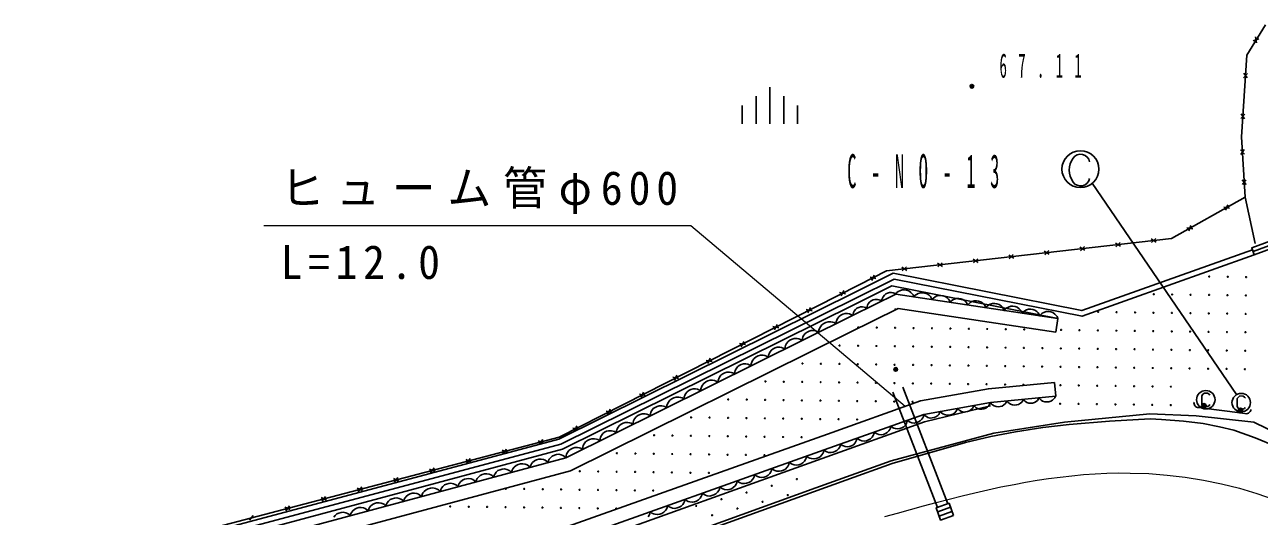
# Model space of a CAD drawing. Units: millimetres, scale not verified. Extents: x 40000 to 680000, y 20000 to 380000.
# Drawn here: x 374356 to 441316, y 307914 to 334581 of the extents above; entities that cross this region are included whole.
import ezdxf

# ---------------------------------------------------------------- set-up
doc = ezdxf.new("R2010")
doc.units = ezdxf.units.MM
doc.header["$LTSCALE"] = 1000
doc.linetypes.add('CHAIN', pattern=[18.5, 12, -1.5, 3.5, -1.5])
for name, color, linetype, lineweight in [('M-BGD', 7, 'Continuous', 25), ('M-BMK', 2, 'CHAIN', 13), ('M-STR-HTXT', 7, 'Continuous', 13), ('M-STR-STRC', 7, 'Continuous', 25)]:
    doc.layers.add(name, color=color, linetype=linetype, lineweight=lineweight)
doc.styles.add('ＭＳ ゴシック', font='')
doc.styles.get('ＭＳ ゴシック').set_extended_font_data('MS Gothic')

msp = doc.modelspace()

# ---------------------------------------------------------------- linework, layer by layer
at = {"layer": 'M-BGD'}
for p, q in [((441644, 334581), (440632, 332932)), ((441289, 333810), (440988, 333702)), ((441158, 333597), (441118, 333915)), ((440632, 332932), (440350, 328498)), ((440669, 331942), (440454, 331705)), ((440653, 331692), (440470, 331954)), ((414772, 329199), (414772, 331199)), ((413272, 330199), (413272, 329199)), ((414022, 330699), (414022, 329199)), ((415522, 330699), (415522, 329199)), ((416272, 330199), (416272, 329199)), ((440529, 329725), (440313, 329488)), ((440513, 329475), (440329, 329737)), ((440350, 328498), (440543, 325221)), ((440506, 327560), (440291, 327798)), ((440491, 327809), (440306, 327548)), ((440602, 325921), (440388, 326159)), ((440587, 326171), (440402, 325910)), ((440543, 325221), (436550, 322983)), ((439485, 324513), (439605, 324810)), ((440543, 325221), (441094, 322720)), ((439703, 324635), (439387, 324688)), ((437706, 323516), (437391, 323568)), ((437488, 323394), (437609, 323691)), ((440974, 322282), (444710, 323657)), ((436550, 322983), (421102, 321226)), ((433541, 322540), (433767, 322767)), ((435720, 322788), (435449, 322958)), ((435472, 322759), (435698, 322986)), ((427996, 321909), (427725, 322080)), ((427748, 321881), (427973, 322108)), ((429927, 322129), (429656, 322299)), ((429679, 322101), (429904, 322328)), ((431858, 322349), (431587, 322519)), ((431610, 322320), (431835, 322547)), ((433789, 322568), (433518, 322739)), ((422203, 321251), (421932, 321421)), ((421954, 321222), (422180, 321449)), ((424134, 321470), (423863, 321641)), ((423885, 321442), (424111, 321669)), ((426065, 321690), (425794, 321860)), ((425816, 321662), (426042, 321889)), ((421102, 321226), (419617, 320473)), ((420516, 320817), (420203, 320882)), ((420293, 320704), (420425, 320995)), ((419617, 320473), (403335, 312209)), ((418646, 319868), (418778, 320159)), ((419393, 319423), (421382, 320409)), ((421382, 320409), (430392, 318637)), ((418869, 319981), (418556, 320046)), ((417060, 319063), (416746, 319128)), ((416837, 318950), (416969, 319241)), ((415251, 318145), (414937, 318210)), ((415028, 318031), (415160, 318323)), ((430280, 317895), (430392, 318637)), ((413219, 317113), (413351, 317405)), ((413442, 317226), (413128, 317292)), ((411633, 316308), (411319, 316374)), ((411410, 316195), (411542, 316487)), ((409824, 315390), (409510, 315455)), ((409601, 315277), (409733, 315569)), ((424415, 308598), (421981, 314921)), ((430200, 315181), (430273, 314435)), ((408015, 314472), (407701, 314537)), ((407792, 314359), (407924, 314650)), ((423855, 308383), (421442, 314651)), ((423129, 313444), (426730, 314088)), ((426730, 314088), (430273, 314435)), ((406206, 313554), (405892, 313619)), ((405983, 313441), (406115, 313732)), ((417707, 311516), (423129, 313444)), ((438041, 313813), (438289, 313781)), ((438289, 313781), (440277, 313523)), ((440277, 313523), (440525, 313490)), ((404396, 312636), (404083, 312701)), ((404174, 312523), (404306, 312814)), ((403335, 312209), (383708, 307060)), ((402258, 311823), (402449, 312080)), ((386661, 300479), (417707, 311516)), ((400537, 311372), (400245, 311502)), ((400296, 311308), (400487, 311565)), ((402500, 311887), (402208, 312017)), ((417606, 311044), (376971, 296509)), ((398575, 310857), (398282, 310987)), ((398333, 310793), (398524, 311050)), ((396612, 310342), (396319, 310472)), ((396370, 310278), (396561, 310535)), ((392686, 309312), (392394, 309442)), ((392444, 309249), (392636, 309505)), ((394649, 309827), (394356, 309957)), ((394407, 309764), (394598, 310020)), ((390724, 308797), (390431, 308927)), ((390482, 308734), (390673, 308990)), ((388761, 308282), (388468, 308412)), ((388519, 308219), (388710, 308476)), ((424568, 308402), (423872, 308152)), ((424648, 308179), (423951, 307929)), ((386556, 307704), (386747, 307961))]:
    msp.add_line(p, q, dxfattribs=at)
for points in [[(441043, 322094), (444779, 323469), (444641, 323845), (440905, 322469)], [(424727, 307956), (424031, 307706), (423792, 308375), (424488, 308625)]]:
    msp.add_lwpolyline(points, close=True, dxfattribs=at)
for points in [[(419467, 319772), (421507, 320783), (431705, 318762), (441043, 322094)], [(419547, 320146), (421466, 321097), (431682, 319072), (440942, 322376)], [(374505, 301033), (383869, 306909), (403323, 312102), (419547, 320146)], [(430392, 318637), (430347, 318745), (430297, 318813), (430227, 318884), (430117, 318961), (430001, 318999), (429883, 319017), (429761, 319015), (429633, 318973), (429545, 318926), (429477, 318876), (429403, 318786), (429361, 318888), (429313, 318953), (429246, 319021), (429142, 319094), (429032, 319130), (428919, 319147), (428804, 319145), (428683, 319106), (428599, 319061), (428534, 319013), (428464, 318927), (428419, 319035), (428369, 319103), (428299, 319175), (428189, 319252), (428073, 319289), (427954, 319307), (427833, 319305), (427705, 319264), (427617, 319217), (427549, 319166), (427475, 319076), (427430, 319184), (427380, 319252), (427310, 319324), (427200, 319401), (427084, 319438), (426966, 319456), (426844, 319454), (426716, 319413), (426628, 319365), (426560, 319315), (426486, 319225), (426441, 319333), (426391, 319401), (426321, 319472), (426211, 319550), (426095, 319587), (425977, 319605), (425855, 319603), (425728, 319562), (425639, 319514), (425571, 319464), (425497, 319374), (425455, 319477), (425407, 319541), (425340, 319609), (425236, 319682), (425126, 319718), (425013, 319735), (424898, 319733), (424777, 319694), (424693, 319649), (424628, 319601), (424558, 319516), (424513, 319623), (424463, 319692), (424393, 319763), (424283, 319840), (424167, 319878), (424049, 319896), (423927, 319894), (423799, 319852), (423711, 319805), (423643, 319755), (423569, 319665), (423524, 319772), (423474, 319841), (423404, 319912), (423294, 319989), (423178, 320027), (423060, 320045), (422938, 320043), (422810, 320001), (422722, 319954), (422654, 319903), (422580, 319814), (422535, 319921), (422485, 319990), (422415, 320061), (422305, 320138), (422189, 320176), (422071, 320194), (421949, 320192), (421822, 320150), (421734, 320103), (421665, 320052), (421591, 319962)], [(374665, 300779), (383990, 306631), (403429, 311820), (419467, 319772)], [(384076, 306330), (403523, 311560), (419393, 319423)], [(419260, 318799), (421604, 319960), (430392, 318637)], [(421604, 319960), (421521, 320014), (421453, 320037), (421369, 320053), (421255, 320053), (421156, 320023), (421065, 319978), (420981, 319917), (420912, 319826), (420874, 319750), (420851, 319682), (420843, 319583), (420754, 319640), (420682, 319664), (420593, 319681), (420473, 319681), (420368, 319649), (420271, 319601), (420182, 319537), (420110, 319441), (420069, 319361), (420045, 319288), (420036, 319184), (419953, 319237), (419884, 319260), (419801, 319276), (419687, 319276), (419588, 319246), (419496, 319201), (419413, 319140), (419344, 319049), (419306, 318973), (419283, 318905), (419275, 318806)], [(384206, 305847), (403701, 311090), (419260, 318799)], [(419260, 318799), (419162, 318862), (419081, 318889), (418983, 318907), (418849, 318908), (418732, 318872), (418625, 318819), (418526, 318748), (418445, 318641), (418400, 318552), (418373, 318471), (418364, 318355), (418261, 318421), (418176, 318450), (418073, 318469), (417932, 318469), (417810, 318432), (417697, 318376), (417594, 318301), (417509, 318189), (417461, 318095), (417433, 318011), (417423, 317889), (417325, 317952), (417244, 317979), (417146, 317997), (417012, 317998), (416896, 317962), (416788, 317909), (416689, 317838), (416608, 317731), (416563, 317642), (416536, 317561), (416527, 317445), (416424, 317511), (416339, 317540), (416236, 317559), (416095, 317559), (415973, 317522), (415860, 317466), (415757, 317391), (415672, 317279), (415624, 317185), (415596, 317101), (415586, 316979), (415488, 317042), (415407, 317069), (415309, 317087), (415175, 317088), (415059, 317052), (414951, 316999), (414852, 316928), (414772, 316821), (414726, 316731), (414699, 316651), (414690, 316535), (414587, 316601), (414503, 316629), (414399, 316649), (414258, 316649), (414136, 316612), (414023, 316556), (413920, 316481), (413835, 316369), (413787, 316275), (413759, 316191), (413749, 316069), (413651, 316132), (413571, 316159), (413472, 316177), (413338, 316178), (413222, 316142), (413114, 316089), (413016, 316018), (412935, 315911), (412890, 315821), (412862, 315741), (412853, 315625), (412755, 315688), (412675, 315715), (412576, 315733), (412442, 315734), (412326, 315698), (412218, 315645), (412119, 315574), (412039, 315467), (411994, 315377), (411966, 315297), (411957, 315181), (411854, 315247), (411770, 315275), (411666, 315295), (411525, 315295), (411403, 315258), (411290, 315202), (411187, 315127), (411102, 315015), (411054, 314921), (411026, 314837), (411016, 314715), (410918, 314778), (410838, 314805), (410739, 314823), (410605, 314824), (410489, 314788), (410381, 314735), (410283, 314664), (410202, 314557), (410157, 314467), (410129, 314387), (410120, 314271), (410017, 314337), (409933, 314365), (409829, 314385), (409689, 314385), (409566, 314348), (409453, 314292), (409350, 314217), (409265, 314105), (409218, 314011), (409189, 313927), (409179, 313805), (409081, 313868), (409001, 313895), (408902, 313913), (408768, 313913), (408652, 313878), (408544, 313825), (408446, 313754), (408365, 313647), (408320, 313557), (408293, 313477), (408283, 313361), (408180, 313427), (408096, 313455), (407992, 313474), (407852, 313475), (407729, 313438), (407616, 313382), (407513, 313307), (407428, 313195), (407381, 313101), (407352, 313017), (407342, 312895), (407244, 312958), (407164, 312985), (407065, 313003), (406931, 313003), (406815, 312968), (406707, 312915), (406609, 312844), (406528, 312737), (406483, 312647), (406456, 312567), (406446, 312451), (406348, 312514), (406268, 312541), (406169, 312559), (406035, 312559), (405919, 312524), (405811, 312471), (405713, 312400), (405632, 312293), (405587, 312203), (405560, 312123), (405550, 312007), (405447, 312073), (405363, 312101), (405259, 312120), (405119, 312121), (404996, 312084), (404883, 312028), (404780, 311953), (404695, 311841), (404648, 311747), (404619, 311663), (404609, 311541), (404511, 311603), (404431, 311631), (404332, 311649), (404198, 311649), (404082, 311614), (403974, 311561), (403876, 311490), (403795, 311383), (403750, 311293), (403723, 311213), (403713, 311097)], [(430280, 317895), (421726, 319184), (419060, 317863)], [(419060, 317863), (403967, 310385), (384495, 305148), (375338, 299869)], [(449430, 316030), (444479, 311344), (441020, 313019), (437887, 313369), (435385, 313469), (430755, 313027), (426921, 312420), (421349, 310932), (417267, 309457)], [(417890, 312377), (422936, 314171), (426627, 314831), (430200, 315181)], [(423129, 313444), (423198, 313365), (423261, 313321), (423341, 313280), (423457, 313246), (423567, 313248), (423673, 313267), (423776, 313303), (423873, 313376), (423934, 313441), (423978, 313504), (424015, 313602), (424088, 313519), (424154, 313473), (424239, 313430), (424361, 313394), (424477, 313395), (424589, 313415), (424698, 313454), (424800, 313530), (424865, 313600), (424911, 313666), (424950, 313769), (425019, 313690), (425082, 313647), (425162, 313606), (425278, 313572), (425388, 313573), (425494, 313592), (425597, 313629), (425694, 313701), (425755, 313767), (425799, 313830), (425836, 313928), (425905, 313849), (425968, 313805), (426048, 313765), (426164, 313731), (426274, 313732), (426380, 313751), (426483, 313788), (426580, 313860), (426641, 313926), (426685, 313988), (426722, 314086)], [(426730, 314088), (426792, 314003), (426851, 313955), (426928, 313908), (427041, 313865), (427150, 313858), (427258, 313868), (427363, 313897), (427466, 313961), (427532, 314022), (427580, 314081), (427625, 314175), (427688, 314091), (427747, 314043), (427824, 313996), (427937, 313953), (428046, 313945), (428153, 313956), (428259, 313984), (428361, 314049), (428428, 314109), (428476, 314168), (428521, 314263), (428580, 314184), (428636, 314138), (428709, 314094), (428815, 314053), (428918, 314046), (429020, 314056), (429120, 314083), (429216, 314143), (429279, 314201), (429325, 314256), (429367, 314346), (429430, 314262), (429489, 314213), (429566, 314166), (429678, 314123), (429788, 314116), (429895, 314126), (430001, 314155), (430103, 314219), (430169, 314280), (430218, 314339), (430263, 314434)], [(438041, 313813), (437962, 313823), (437914, 313839), (437858, 313877), (437822, 313912), (437798, 313955), (437776, 314019), (437772, 314069), (437776, 314099)], [(426739, 313899), (423164, 313033), (417606, 311044)], [(417707, 311516), (417792, 311445), (417865, 311411), (417956, 311383), (418082, 311367), (418196, 311387), (418303, 311425), (418404, 311482), (418493, 311573), (418545, 311653), (418580, 311725), (418602, 311834), (418687, 311764), (418760, 311729), (418851, 311701), (418977, 311685), (419091, 311706), (419198, 311744), (419299, 311800), (419388, 311892), (419440, 311971), (419475, 312044), (419497, 312152), (419587, 312078), (419663, 312042), (419759, 312012), (419892, 311996), (420012, 312017), (420125, 312057), (420231, 312116), (420324, 312213), (420380, 312296), (420416, 312373), (420439, 312487), (420525, 312417), (420597, 312382), (420688, 312354), (420815, 312338), (420928, 312359), (421036, 312397), (421137, 312453), (421225, 312545), (421278, 312624), (421312, 312697), (421334, 312805), (421420, 312735), (421492, 312700), (421583, 312672), (421710, 312657), (421823, 312677), (421931, 312715), (422032, 312771), (422120, 312863), (422173, 312942), (422207, 313015), (422229, 313124), (422315, 313053), (422388, 313019), (422478, 312990), (422605, 312975), (422719, 312995), (422826, 313033), (422927, 313089), (423015, 313181), (423068, 313261), (423103, 313333), (423124, 313442)], [(440855, 313700), (440850, 313660), (440822, 313603), (440786, 313557), (440730, 313514), (440677, 313491), (440605, 313480), (440525, 313490)], [(435390, 313204), (433193, 313080), (431000, 312902), (429580, 312734), (428097, 312502), (426747, 312237), (425386, 311916), (421411, 310786)], [(443708, 311691), (443313, 311601), (442917, 311565), (442617, 311600), (442228, 311708), (441089, 312172), (439934, 312581), (439155, 312776), (438265, 312940), (437199, 313072), (436003, 313166), (435390, 313204)], [(376686, 297203), (386393, 301179), (417890, 312377)], [(408170, 307892), (408225, 307975), (408262, 308052), (408285, 308166), (408375, 308092), (408452, 308056), (408547, 308026), (408680, 308010), (408800, 308031), (408913, 308071), (409019, 308130), (409112, 308227), (409168, 308310), (409204, 308387), (409227, 308501), (409317, 308427), (409394, 308391), (409489, 308361), (409622, 308345), (409742, 308366), (409855, 308406), (409962, 308465), (410055, 308562), (410110, 308645), (410146, 308722), (410169, 308836), (410259, 308762), (410336, 308726), (410432, 308696), (410565, 308680), (410684, 308701), (410798, 308741), (410904, 308800), (410997, 308897), (411052, 308980), (411089, 309057), (411112, 309171), (411202, 309097), (411278, 309061), (411374, 309031), (411507, 309015), (411627, 309036), (411740, 309076), (411846, 309135), (411939, 309232), (411994, 309315), (412031, 309392), (412054, 309506), (412144, 309432), (412221, 309396), (412316, 309366), (412449, 309350), (412569, 309371), (412682, 309411), (412788, 309470), (412881, 309567), (412937, 309650), (412973, 309727), (412996, 309841), (413086, 309767), (413163, 309731), (413258, 309701), (413391, 309685), (413511, 309706), (413624, 309746), (413731, 309805), (413824, 309902), (413879, 309985), (413915, 310062), (413938, 310176), (414028, 310102), (414105, 310066), (414200, 310036), (414334, 310019), (414453, 310041), (414566, 310081), (414673, 310140), (414766, 310237), (414821, 310320), (414858, 310397), (414881, 310511), (414971, 310437), (415047, 310401), (415143, 310371), (415276, 310354), (415396, 310376), (415509, 310416), (415615, 310475), (415708, 310572), (415763, 310655), (415800, 310732), (415823, 310846), (415913, 310772), (415989, 310736), (416085, 310706), (416218, 310689), (416338, 310711), (416451, 310751), (416557, 310810), (416650, 310907), (416706, 310990), (416742, 311067), (416765, 311181), (416855, 311107), (416932, 311070), (417027, 311041), (417160, 311024), (417280, 311046), (417393, 311086), (417500, 311145), (417592, 311242), (417648, 311325), (417684, 311402), (417707, 311516)], [(359052, 288613), (363700, 290164), (368328, 291767), (372891, 293336), (377479, 294943), (382093, 296590), (386703, 298252), (391290, 299910), (395899, 301576), (400507, 303241), (405115, 304906), (409677, 306553), (414287, 308216), (418896, 309878), (421410, 310785)], [(403701, 311090), (403617, 311171), (403544, 311214), (403451, 311251), (403319, 311278), (403198, 311266), (403082, 311235), (402972, 311184), (402871, 311095), (402810, 311016), (402767, 310943), (402735, 310831), (402651, 310912), (402578, 310954), (402485, 310991), (402354, 311018), (402232, 311006), (402117, 310975), (402006, 310924), (401906, 310835), (401844, 310757), (401802, 310683), (401770, 310571), (401681, 310656), (401604, 310700), (401507, 310740), (401369, 310768), (401242, 310755), (401120, 310722), (401004, 310669), (400898, 310576), (400834, 310493), (400789, 310416), (400756, 310298), (400672, 310379), (400598, 310422), (400505, 310459), (400374, 310486), (400253, 310474), (400137, 310443), (400026, 310392), (399926, 310303), (399864, 310224), (399822, 310151), (399790, 310039), (399706, 310120), (399633, 310162), (399540, 310199), (399408, 310226), (399287, 310214), (399171, 310183), (399061, 310132), (398960, 310043), (398899, 309964), (398856, 309891), (398824, 309779), (398740, 309860), (398667, 309902), (398574, 309939), (398443, 309966), (398321, 309954), (398206, 309923), (398095, 309873), (397995, 309783), (397933, 309705), (397891, 309631), (397859, 309519), (397775, 309600), (397701, 309642), (397608, 309680), (397477, 309706), (397356, 309694), (397240, 309663), (397129, 309613), (397029, 309524), (396967, 309445), (396925, 309371), (396893, 309259), (396805, 309344), (396728, 309389), (396630, 309428), (396492, 309456), (396365, 309444), (396243, 309411), (396127, 309358), (396022, 309264), (395957, 309182), (395913, 309104), (395879, 308987), (395795, 309068), (395722, 309110), (395629, 309147), (395497, 309174), (395376, 309162), (395260, 309131), (395150, 309080), (395049, 308991), (394988, 308913), (394945, 308839), (394913, 308727), (394829, 308808), (394756, 308850), (394663, 308887), (394532, 308914), (394410, 308902), (394295, 308871), (394184, 308821), (394084, 308732), (394022, 308653), (393980, 308579), (393948, 308467), (393864, 308548), (393790, 308590), (393697, 308628), (393566, 308654), (393445, 308643), (393329, 308611), (393218, 308561), (393118, 308472), (393056, 308393), (393014, 308320), (392982, 308207), (392898, 308288), (392824, 308331), (392732, 308368), (392600, 308395), (392479, 308383), (392363, 308352), (392253, 308301), (392152, 308212), (392091, 308133), (392048, 308060), (392016, 307948), (391932, 308029), (391859, 308071), (391766, 308108), (391634, 308135), (391513, 308123), (391398, 308092), (391287, 308041), (391187, 307952), (391125, 307874)], [(417267, 309457), (406132, 305434), (387352, 298648), (377168, 295040), (377135, 295125)]]:
    msp.add_lwpolyline(points, dxfattribs=at)
for centre, radius in [((425730, 331238), 100), ((425730, 331238), 60), ((425730, 331238), 20), ((438601, 320920), 25), ((439601, 320907), 25), ((440601, 320894), 25), ((435589, 319959), 25), ((436589, 319946), 25), ((437589, 319933), 25), ((438589, 319920), 25), ((439588, 319907), 25), ((440588, 319894), 25), ((421577, 319139), 25), ((432576, 318997), 25), ((433576, 318984), 25), ((434576, 318971), 25), ((435576, 318959), 25), ((436576, 318946), 25), ((437576, 318933), 25), ((438576, 318920), 25), ((439576, 318907), 25), ((440576, 318894), 25), ((419564, 318165), 25), ((420564, 318152), 25), ((421564, 318139), 25), ((422564, 318126), 25), ((423564, 318113), 25), ((424564, 318100), 25), ((425564, 318087), 25), ((426564, 318074), 25), ((427564, 318062), 25), ((428564, 318049), 25), ((430563, 318023), 25), ((431563, 318010), 25), ((432563, 317997), 25), ((433563, 317984), 25), ((434563, 317972), 25), ((435563, 317959), 25), ((436563, 317946), 25), ((437563, 317933), 25), ((438563, 317920), 25), ((439563, 317907), 25), ((440563, 317894), 25), ((418551, 317177), 25), ((419552, 317165), 25), ((420551, 317152), 25), ((421551, 317139), 25), ((422551, 317126), 25), ((423551, 317113), 25), ((424551, 317100), 25), ((425551, 317087), 25), ((426551, 317075), 25), ((427551, 317062), 25), ((428551, 317049), 25), ((429551, 317036), 25), ((430551, 317023), 25), ((431551, 317010), 25), ((432550, 316997), 25), ((433550, 316985), 25), ((434550, 316972), 25), ((435550, 316959), 25), ((436550, 316946), 25), ((437550, 316933), 25), ((438550, 316920), 25), ((439550, 316907), 25), ((440550, 316894), 25), ((416539, 316203), 25), ((417539, 316190), 25), ((418539, 316178), 25), ((419539, 316165), 25), ((420539, 316152), 25), ((421538, 316139), 25), ((422538, 316126), 25), ((423538, 316113), 25), ((424538, 316100), 25), ((425538, 316088), 25), ((426538, 316075), 25), ((427538, 316062), 25), ((428538, 316049), 25), ((429538, 316036), 25), ((430538, 316023), 25), ((421600, 315880), 100), ((421600, 315880), 60), ((421600, 315880), 20), ((431538, 316010), 25), ((432538, 315997), 25), ((433537, 315985), 25), ((434537, 315972), 25), ((435537, 315959), 25), ((436537, 315946), 25), ((437537, 315933), 25), ((438537, 315920), 25), ((439537, 315907), 25), ((440537, 315895), 25), ((414526, 315229), 25), ((415526, 315216), 25), ((416526, 315203), 25), ((417526, 315190), 25), ((418526, 315178), 25), ((419526, 315165), 25), ((420526, 315152), 25), ((421526, 315139), 25), ((422526, 315126), 25), ((423525, 315113), 25), ((424525, 315100), 25), ((425525, 315088), 25), ((426525, 315075), 25), ((427525, 315062), 25), ((428525, 315049), 25), ((430525, 315023), 25), ((431525, 315010), 25), ((432525, 314998), 25), ((433525, 314985), 25), ((434525, 314972), 25), ((435524, 314959), 25), ((436524, 314946), 25), ((412513, 314255), 25), ((413513, 314242), 25), ((414513, 314229), 25), ((415513, 314216), 25), ((416513, 314203), 25), ((417513, 314191), 25), ((418513, 314178), 25), ((419513, 314165), 25), ((420513, 314152), 25), ((421513, 314139), 25), ((422513, 314126), 25), ((430512, 314023), 25), ((431512, 314010), 25), ((432512, 313998), 25), ((433512, 313985), 25), ((434512, 313972), 25), ((435512, 313959), 25), ((436511, 313946), 25), ((438306, 313905), 125), ((438306, 313905), 75), ((438306, 313905), 25), ((440294, 313647), 125), ((440294, 313647), 75), ((440294, 313647), 25), ((410501, 313281), 25), ((411501, 313268), 25), ((412501, 313255), 25), ((413501, 313242), 25), ((414500, 313229), 25), ((415500, 313216), 25), ((416500, 313204), 25), ((417500, 313191), 25), ((418500, 313178), 25), ((419500, 313165), 25), ((408488, 312307), 25), ((409488, 312294), 25), ((410488, 312281), 25), ((411488, 312268), 25), ((412488, 312255), 25), ((413488, 312242), 25), ((414488, 312229), 25), ((415487, 312216), 25), ((416487, 312204), 25), ((406475, 311332), 25), ((407475, 311319), 25), ((408475, 311307), 25), ((409475, 311294), 25), ((410475, 311281), 25), ((411475, 311268), 25), ((412475, 311255), 25), ((413475, 311242), 25), ((414475, 311229), 25), ((404463, 310358), 25), ((405463, 310345), 25), ((406462, 310332), 25), ((407462, 310320), 25), ((408462, 310307), 25), ((409462, 310294), 25), ((410462, 310281), 25), ((411462, 310268), 25), ((400450, 309410), 25), ((401450, 309397), 25), ((402450, 309384), 25), ((403450, 309371), 25), ((404450, 309358), 25), ((405450, 309345), 25), ((406450, 309332), 25), ((414875, 309568), 25), ((416241, 309933), 25), ((407450, 309320), 25), ((408449, 309307), 25), ((412142, 308838), 25), ((413508, 309203), 25), ((414374, 308702), 25), ((415740, 309067), 25), ((397438, 308448), 25), ((398437, 308436), 25), ((399437, 308423), 25), ((400437, 308410), 25), ((401437, 308397), 25), ((402437, 308384), 25), ((403437, 308371), 25), ((404437, 308358), 25), ((405437, 308345), 25), ((406437, 308333), 25), ((410776, 308473), 25), ((413008, 308337), 25), ((411641, 307973), 25)]:
    msp.add_circle(centre, radius, dxfattribs=at)
at = {"layer": 'M-BMK'}
msp.add_lwpolyline([(421004, 307899), (421701, 308093), (422398, 308286), (423095, 308477), (423793, 308664), (424493, 308846), (425193, 309023), (425895, 309192), (426599, 309354), (427304, 309506), (428012, 309648), (428635, 309762), (429260, 309867), (429887, 309962), (430516, 310045), (431146, 310116), (431778, 310174), (432411, 310219), (433046, 310249), (433682, 310264), (434320, 310263), (435315, 310228), (436310, 310153), (437303, 310036), (438291, 309878), (439269, 309677), (440237, 309434), (441190, 309149), (442126, 308820)], dxfattribs=at)
at = {"layer": 'M-STR-HTXT'}
for p, q in [((387322, 323696), (410492, 323696)), ((410492, 323696), (422117, 313880))]:
    msp.add_line(p, q, dxfattribs=at)
at = {"layer": 'M-STR-STRC'}
msp.add_line((432257, 325981), (440086, 314515), dxfattribs=at)
for points in [[(438634, 314479), (438594, 314539), (438514, 314599), (438334, 314598), (438254, 314538), (438194, 314458), (438196, 314018), (438257, 313938), (438337, 313878), (438517, 313879), (438597, 313919), (438636, 313979)], [(440558, 314317), (440519, 314378), (440440, 314439), (440260, 314442), (440179, 314384), (440117, 314305), (440110, 313865), (440169, 313784), (440248, 313723), (440427, 313720), (440508, 313758), (440549, 313817)]]:
    msp.add_lwpolyline(points, dxfattribs=at)
for centre, radius in [((431612, 326745), 1000), ((438415, 314238), 500), ((440334, 314081), 500)]:
    msp.add_circle(centre, radius, dxfattribs=at)
for centre, radius, start, end in [((431620, 327058), 499, 10.09106, 144.8515), ((432162, 326695), 1151, 145.61981, 214.38055), ((431620, 326333), 499, 215.1489, 349.90895)]:
    msp.add_arc(centre, radius, start, end, dxfattribs=at)

# ---------------------------------------------------------------- texts
at = {"layer": 'M-BGD', "insert": (427225, 331682), "char_height": 1320, "attachment_point": 7, "style": 'ＭＳ ゴシック'}
msp.add_mtext('\\T2.51;\\W0.45;67.11', dxfattribs=at)
at = {"layer": 'M-STR-HTXT', "char_height": 1833, "attachment_point": 7, "style": 'ＭＳ ゴシック'}
for s, insert in [('\\T1.27;\\W0.95;ヒューム管φ600', (388233, 324310)), ('\\T1.26;\\W0.95;L=12.0', (388233, 320759))]:
    msp.add_mtext(s, dxfattribs=dict(at, insert=insert))
at = {"layer": 'M-STR-STRC', "insert": (418968, 325694), "char_height": 1833, "attachment_point": 7, "style": 'ＭＳ ゴシック'}
msp.add_mtext('\\T2.59;\\W0.4;C-NO-13', dxfattribs=at)

doc.saveas('drawing.dxf')
